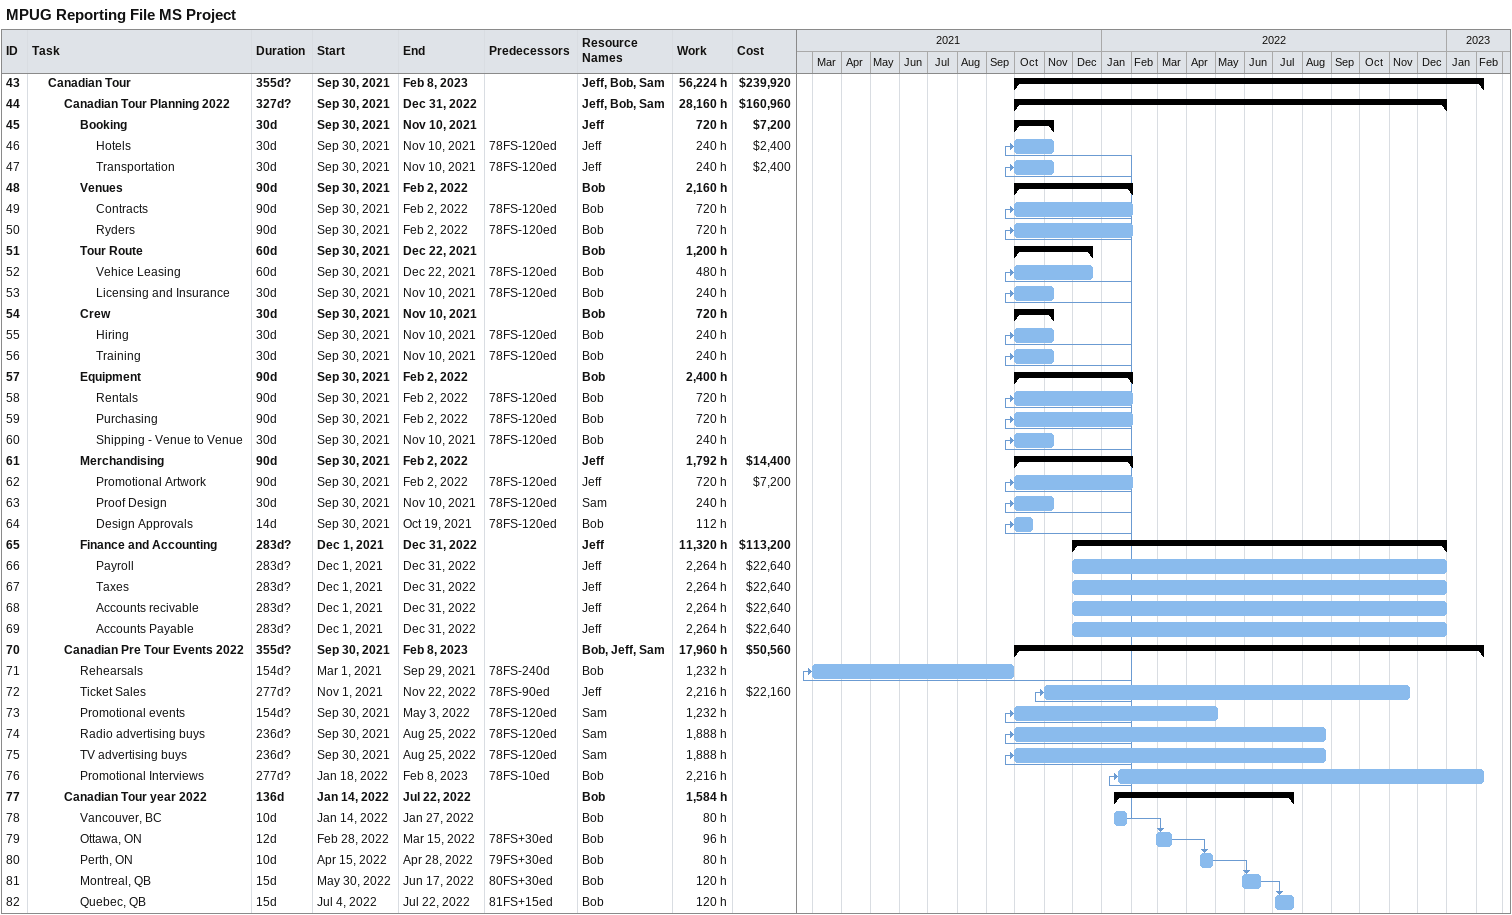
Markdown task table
MPUG Reporting File MS Project

| ID | Level | Task | Duration | Start | Finish | Predecessors | Resources | Work (h) | Cost ($) |
|---|---|---|---|---|---|---|---|---|---|
| 43 | 2 | **Canadian Tour** | 355d? | 2021-09-30 | 2023-02-08 |  | Jeff, Bob, Sam | 56224 | 239920 |
| 44 | 3 | **Canadian Tour Planning 2022** | 327d? | 2021-09-30 | 2022-12-31 |  | Jeff, Bob, Sam | 28160 | 160960 |
| 45 | 4 | **Booking** | 30d | 2021-09-30 | 2021-11-10 |  | Jeff | 720 | 7200 |
| 46 | 5 | Hotels | 30d | 2021-09-30 | 2021-11-10 | 78FS-120ed | Jeff | 240 | 2400 |
| 47 | 5 | Transportation | 30d | 2021-09-30 | 2021-11-10 | 78FS-120ed | Jeff | 240 | 2400 |
| 48 | 4 | **Venues** | 90d | 2021-09-30 | 2022-02-02 |  | Bob | 2160 |  |
| 49 | 5 | Contracts | 90d | 2021-09-30 | 2022-02-02 | 78FS-120ed | Bob | 720 |  |
| 50 | 5 | Ryders | 90d | 2021-09-30 | 2022-02-02 | 78FS-120ed | Bob | 720 |  |
| 51 | 4 | **Tour Route** | 60d | 2021-09-30 | 2021-12-22 |  | Bob | 1200 |  |
| 52 | 5 | Vehice Leasing | 60d | 2021-09-30 | 2021-12-22 | 78FS-120ed | Bob | 480 |  |
| 53 | 5 | Licensing and Insurance | 30d | 2021-09-30 | 2021-11-10 | 78FS-120ed | Bob | 240 |  |
| 54 | 4 | **Crew** | 30d | 2021-09-30 | 2021-11-10 |  | Bob | 720 |  |
| 55 | 5 | Hiring | 30d | 2021-09-30 | 2021-11-10 | 78FS-120ed | Bob | 240 |  |
| 56 | 5 | Training | 30d | 2021-09-30 | 2021-11-10 | 78FS-120ed | Bob | 240 |  |
| 57 | 4 | **Equipment** | 90d | 2021-09-30 | 2022-02-02 |  | Bob | 2400 |  |
| 58 | 5 | Rentals | 90d | 2021-09-30 | 2022-02-02 | 78FS-120ed | Bob | 720 |  |
| 59 | 5 | Purchasing | 90d | 2021-09-30 | 2022-02-02 | 78FS-120ed | Bob | 720 |  |
| 60 | 5 | Shipping - Venue to Venue | 30d | 2021-09-30 | 2021-11-10 | 78FS-120ed | Bob | 240 |  |
| 61 | 4 | **Merchandising** | 90d | 2021-09-30 | 2022-02-02 |  | Jeff | 1792 | 14400 |
| 62 | 5 | Promotional Artwork | 90d | 2021-09-30 | 2022-02-02 | 78FS-120ed | Jeff | 720 | 7200 |
| 63 | 5 | Proof Design | 30d | 2021-09-30 | 2021-11-10 | 78FS-120ed | Sam | 240 |  |
| 64 | 5 | Design Approvals | 14d | 2021-09-30 | 2021-10-19 | 78FS-120ed | Bob | 112 |  |
| 65 | 4 | **Finance and Accounting** | 283d? | 2021-12-01 | 2022-12-31 |  | Jeff | 11320 | 113200 |
| 66 | 5 | Payroll | 283d? | 2021-12-01 | 2022-12-31 |  | Jeff | 2264 | 22640 |
| 67 | 5 | Taxes | 283d? | 2021-12-01 | 2022-12-31 |  | Jeff | 2264 | 22640 |
| 68 | 5 | Accounts recivable | 283d? | 2021-12-01 | 2022-12-31 |  | Jeff | 2264 | 22640 |
| 69 | 5 | Accounts Payable | 283d? | 2021-12-01 | 2022-12-31 |  | Jeff | 2264 | 22640 |
| 70 | 3 | **Canadian Pre Tour Events 2022** | 355d? | 2021-09-30 | 2023-02-08 |  | Bob, Jeff, Sam | 17960 | 50560 |
| 71 | 4 | Rehearsals | 154d? | 2021-03-01 | 2021-09-29 | 78FS-240d | Bob | 1232 |  |
| 72 | 4 | Ticket Sales | 277d? | 2021-11-01 | 2022-11-22 | 78FS-90ed | Jeff | 2216 | 22160 |
| 73 | 4 | Promotional events | 154d? | 2021-09-30 | 2022-05-03 | 78FS-120ed | Sam | 1232 |  |
| 74 | 4 | Radio advertising buys | 236d? | 2021-09-30 | 2022-08-25 | 78FS-120ed | Sam | 1888 |  |
| 75 | 4 | TV advertising buys | 236d? | 2021-09-30 | 2022-08-25 | 78FS-120ed | Sam | 1888 |  |
| 76 | 4 | Promotional Interviews | 277d? | 2022-01-18 | 2023-02-08 | 78FS-10ed | Bob | 2216 |  |
| 77 | 3 | **Canadian Tour year 2022** | 136d | 2022-01-14 | 2022-07-22 |  | Bob | 1584 |  |
| 78 | 4 | Vancouver, BC | 10d | 2022-01-14 | 2022-01-27 |  | Bob | 80 |  |
| 79 | 4 | Ottawa, ON | 12d | 2022-02-28 | 2022-03-15 | 78FS+30ed | Bob | 96 |  |
| 80 | 4 | Perth, ON | 10d | 2022-04-15 | 2022-04-28 | 79FS+30ed | Bob | 80 |  |
| 81 | 4 | Montreal, QB | 15d | 2022-05-30 | 2022-06-17 | 80FS+30ed | Bob | 120 |  |
| 82 | 4 | Quebec, QB | 15d | 2022-07-04 | 2022-07-22 | 81FS+15ed | Bob | 120 |  |
